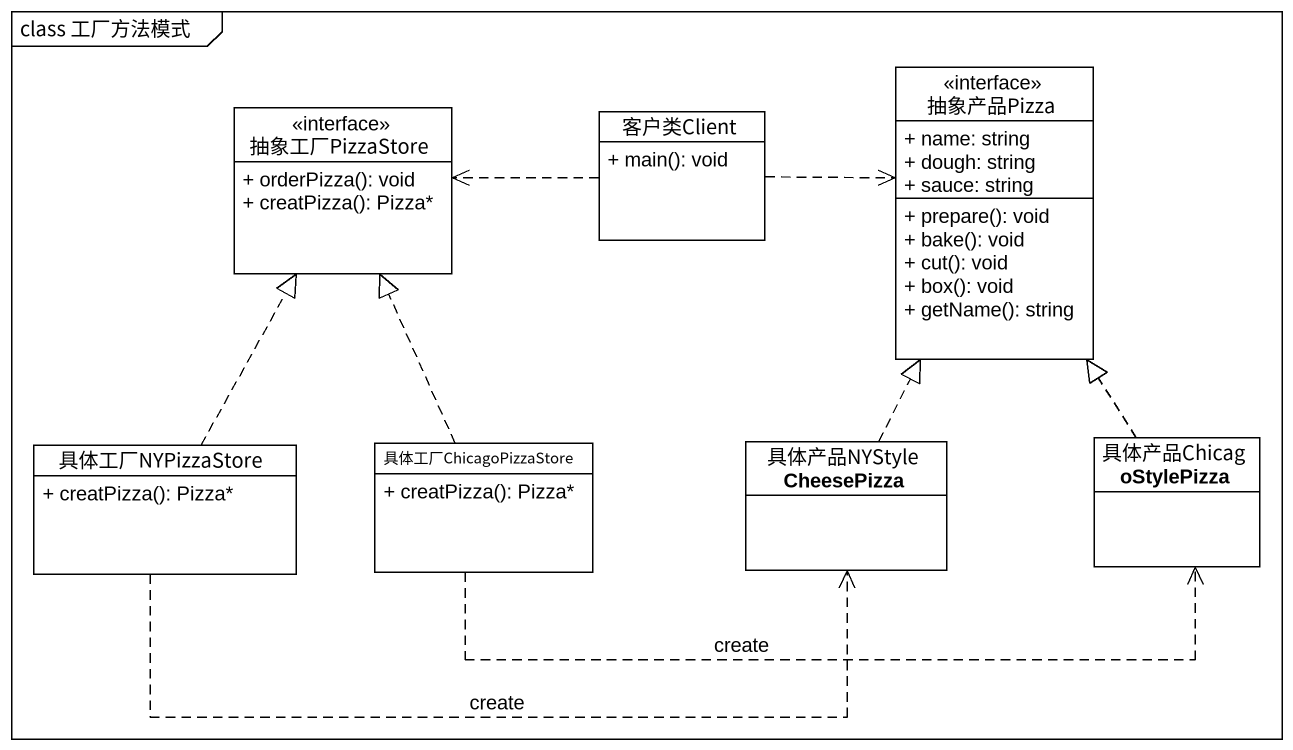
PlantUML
@startuml
mainframe class 工厂方法模式
hide circle
hide empty members
skinparam classAttributeIconSize 0
interface 抽象工厂PizzaStore {
  + orderPizza(): void
  + creatPizza(): Pizza*
}
interface 抽象产品Pizza {
  + name: string
  + dough: string
  + sauce: string
  + prepare(): void
  + bake(): void
  + cut(): void
  + box(): void
  + getName(): string
}
class 客户类Client {
  + main(): void
}
class 具体工厂ChicagoPizzaStore {
  + creatPizza(): Pizza*
}
class 具体产品NYStyleCheesePizza
class 具体产品ChicagoStylePizza
class 具体工厂NYPizzaStore {
  + creatPizza(): Pizza*
}
客户类Client .left.> 抽象工厂PizzaStore
客户类Client .right.> 抽象产品Pizza
具体工厂ChicagoPizzaStore .up.|> 抽象工厂PizzaStore
具体工厂ChicagoPizzaStore .right.> 具体产品ChicagoStylePizza : create
具体产品NYStyleCheesePizza .up.|> 抽象产品Pizza
具体产品ChicagoStylePizza .up.|> 抽象产品Pizza
具体工厂NYPizzaStore .up.|> 抽象工厂PizzaStore
具体工厂NYPizzaStore .right.> 具体产品NYStyleCheesePizza : create
@enduml
